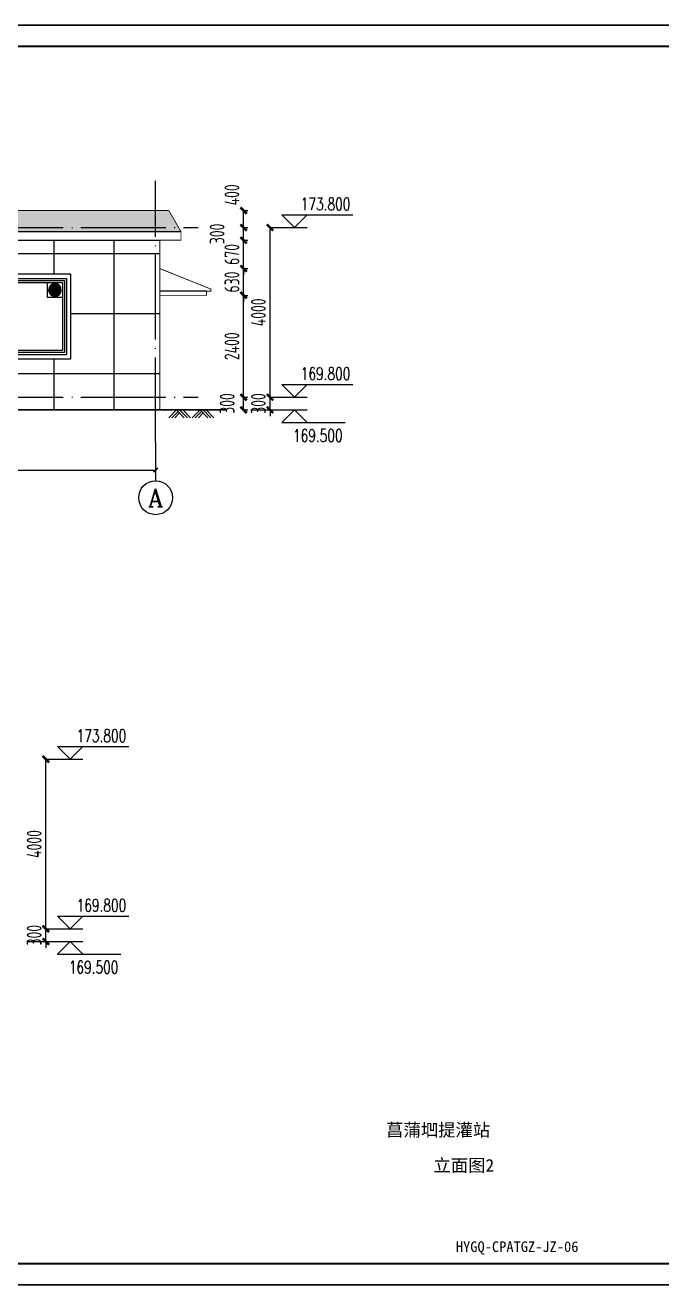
# Model space of a CAD drawing. Header units: millimetres. Extents: x 1742399 to 4898386, y 2481636 to 5226310.
# Drawn here: x 2227415 to 2242429, y 2656332 to 2686032 of the extents above; entities that cross this region are included whole.
import ezdxf
from ezdxf.enums import TextEntityAlignment as Align

# ---------------------------------------------------------------- set-up
doc = ezdxf.new("R2010")
doc.units = ezdxf.units.MM
doc.header["$LTSCALE"] = 1000
doc.linetypes.add('DOTE', pattern=[2.42, 2, -0.2, 0.02, -0.2])
for name, color, linetype in [('AXIS', 3, 'Continuous'), ('AXIS_TEXT', 7, 'Continuous'), ('DIM_ELEV', 3, 'Continuous'), ('DOTE', 1, 'DOTE'), ('PUB_DIM', 3, 'Continuous'), ('PUB_TITLE', 4, 'Continuous'), ('TWT_DIM', 3, 'Continuous'), ('YHJ_剖面_梁板', 4, 'Continuous'), ('YHJ_消防救援标示', 6, 'Continuous'), ('YHJ_立面_墙线中', 2, 'Continuous'), ('YHJ_门窗框', 151, 'Continuous'), ('YHJ_门窗细线', 160, 'Continuous'), ('图框', 7, 'Continuous'), ('建筑-房间填充', 8, 'Continuous')]:
    doc.layers.add(name, color=color, linetype=linetype)
doc.styles.add('_TCH_AXIS', font='COMPLEX', dxfattribs={"bigfont": 'GBCBIG'})
doc.styles.add('_TCH_DIM', font='SIMPLEX', dxfattribs={"bigfont": 'GBCBIG'})
doc.styles.add('_TCH_DIM_T3', font='SIMPLEX', dxfattribs={"width": 0.705882, "bigfont": 'GBCBIG'})
doc.styles.add('biaotilan', font='', dxfattribs={"width": 0.7})
doc.styles.add('COMPLEX', font='COMPLEX')
doc.styles.add('TSSD_REIN_T3', font='tssdeng.shx', dxfattribs={"width": 0.7, "bigfont": 'hztxt.shx'})
doc.styles.get('biaotilan').set_extended_font_data('SimSun')
doc.dimstyles.new('_TCH_ARCH&&100', dxfattribs={"dimtxt": 350, "dimasz": 150, "dimexe": 100, "dimexo": 200, "dimgap": 100, "dimtad": 1, "dimdec": 0, "dimzin": 0, "dimdsep": 46, "dimtxsty": 'TSSD_REIN_T3', "dimblk": 'ARCHTICK', "dimcen": 0.09, "dimclrt": 7, "dimazin": 2, "dimtfac": 1, "dimtdec": 0, "dimtix": 1, "dimtmove": 2, "dimatfit": 3, "dimfxl": 1, "dimfxlon": 1, "dimtolj": 1, "dimtzin": 0, "dimlwd": 18, "dimlwe": 18, "dimarcsym": 0})
doc.dimstyles.new('_TWT_ARCH&&100', dxfattribs={"dimtxt": 297.5, "dimasz": 100, "dimexe": 250, "dimexo": 300, "dimgap": 126.25, "dimtad": 1, "dimdec": 0, "dimzin": 0, "dimdsep": 46, "dimtxsty": '_TCH_DIM_T3', "dimblk": 'ARCHTICK', "dimcen": 0.09, "dimclrt": 7, "dimazin": 2, "dimtfac": 1, "dimtdec": 0, "dimtix": 1, "dimtmove": 2, "dimatfit": 3, "dimfxl": 75, "dimtolj": 1, "dimtzin": 0, "dimarcsym": 0})

# ---------------------------------------------------------------- blocks, each defined once
blk = doc.blocks.new('HAYJZ A3')
blk.add_lwpolyline([(4975, -403417), (46975, -403417), (46975, -433117), (4975, -433117), (4975, -403417)])
at = {"const_width": 50}
blk.add_lwpolyline([(7475, -403917), (46475, -403917), (46475, -432617), (7475, -432617), (7475, -403917)], dxfattribs=at)
at = {"layer": 'PUB_TITLE'}
blk.add_lwpolyline([(4975, -433117), (46975, -433117), (46975, -403417), (4975, -403417)], close=True, dxfattribs=at)
blk = doc.blocks.new('A$C4EA902EC')
at = {"layer": 'YHJ_消防救援标示'}
h = blk.add_hatch(dxfattribs=at)
h.set_pattern_fill('ANSI31', color=6, scale=20, angle=135, style=0)
h.set_pattern_definition([(180, (-2939646.705, -311489.21), (-5e-15, -31.75), [])])
edge = h.paths.add_edge_path()
edge.add_arc((175, 175), 150, 0, 360)
blk.add_lwpolyline([(0, 0), (350, 0), (350, 350), (0, 350)], close=True, dxfattribs=at)
at = {"layer": 'YHJ_消防救援标示', "color": 6}
blk.add_circle((175, 175), 150, dxfattribs=at)
blk = doc.blocks.new('FAFDCCDEERESSDDFSGSDAGASDGA')
at = {"layer": 'YHJ_门窗框'}
blk.add_lwpolyline([(2134656, 2632935), (2136456, 2632935), (2136456, 2631135), (2134656, 2631135)], close=True, dxfattribs=at)
at = {"layer": 'YHJ_门窗细线'}
for points in [[(2134706, 2632885), (2136406, 2632885), (2136406, 2631185), (2134706, 2631185)], [(2134706, 2632885), (2135106, 2632885), (2135106, 2631185), (2134706, 2631185)], [(2134756, 2632835), (2135056, 2632835), (2135056, 2631235), (2134756, 2631235)], [(2135156, 2632835), (2136356, 2632835), (2136356, 2631235), (2135156, 2631235)]]:
    blk.add_lwpolyline(points, close=True, dxfattribs=at)
for points in [[(2135056, 2631235), (2134756, 2631235), (2134756, 2632835), (2135056, 2632835)], [(2135056, 2632835), (2134756, 2632035), (2135056, 2631235)]]:
    blk.add_lwpolyline(points, dxfattribs=at)
at = {"layer": 'YHJ_消防救援标示', "color": 6, "xscale": -1, "rotation": 180}
blk.add_blockref('A$C4EA902EC', (2136006, 2632835), dxfattribs=at)
blk = doc.blocks.new('_ArchTick')
at = {"color": 0, "linetype": 'ByBlock', "const_width": 0.4}
blk.add_lwpolyline([(-0.5, -0.5), (0.5, 0.5)], dxfattribs=at)
blk = doc.blocks.new('*D704')
at = {"layer": 'Defpoints', "color": 0, "transparency": 16777216}
for p in [(2226767, 2664726), (2227902, 2664726), (2226767, 2664426)]:
    blk.add_point(p, dxfattribs=at)
at = {"layer": 'PUB_DIM', "color": 0, "lineweight": 18, "transparency": 16777216}
for p, q in [((2227901, 2664726), (2228002, 2664726)), ((2227902, 2664726), (2227902, 2664876)), ((2227902, 2664426), (2227902, 2664726)), ((2227901, 2664426), (2228002, 2664426)), ((2227902, 2664426), (2227902, 2664276))]:
    blk.add_line(p, q, dxfattribs=at)
at = {"layer": 'PUB_DIM', "color": 0, "lineweight": 18, "transparency": 16777216, "xscale": 150, "yscale": 150, "zscale": 150}
for p, rotation in [((2227902, 2664726), 270), ((2227902, 2664426), 90)]:
    blk.add_blockref('_ArchTick', p, dxfattribs=dict(at, rotation=rotation))
at = {"layer": 'PUB_DIM', "color": 7, "transparency": 16777216, "insert": (2227627, 2664576), "char_height": 350, "attachment_point": 5, "rotation": 90, "style": 'TSSD_REIN_T3'}
blk.add_mtext('\\A1;300', dxfattribs=at)
blk = doc.blocks.new('*D705')
at = {"layer": 'Defpoints', "color": 0, "transparency": 16777216}
for p in [(2226767, 2668726), (2227902, 2668726), (2226767, 2664726)]:
    blk.add_point(p, dxfattribs=at)
at = {"layer": 'PUB_DIM', "color": 0, "lineweight": 18, "transparency": 16777216}
for p, q in [((2227901, 2668726), (2228002, 2668726)), ((2227902, 2664726), (2227902, 2668726)), ((2227901, 2664726), (2228002, 2664726))]:
    blk.add_line(p, q, dxfattribs=at)
at = {"layer": 'PUB_DIM', "color": 0, "lineweight": 18, "transparency": 16777216, "xscale": 150, "yscale": 150, "zscale": 150}
for p, rotation in [((2227902, 2668726), 90), ((2227902, 2664726), 270)]:
    blk.add_blockref('_ArchTick', p, dxfattribs=dict(at, rotation=rotation))
at = {"layer": 'PUB_DIM', "color": 7, "transparency": 16777216, "insert": (2227627, 2666726), "char_height": 350, "attachment_point": 5, "rotation": 90, "style": 'TSSD_REIN_T3'}
blk.add_mtext('\\A1;4000', dxfattribs=at)
blk = doc.blocks.new('*D706')
at = {"layer": 'Defpoints', "color": 0, "transparency": 16777216}
for p in [(2212792, 2675798), (2230492, 2675798), (2230492, 2675541)]:
    blk.add_point(p, dxfattribs=at)
at = {"layer": 'TWT_DIM', "color": 0, "lineweight": -2, "transparency": 16777216}
for p, q in [((2212792, 2675541), (2230492, 2675541)), ((2212792, 2675498), (2212792, 2675291)), ((2230492, 2675498), (2230492, 2675291))]:
    blk.add_line(p, q, dxfattribs=at)
at = {"layer": 'TWT_DIM', "color": 0, "lineweight": -2, "transparency": 16777216, "xscale": 100, "yscale": 100, "zscale": 100, "rotation": 180}
blk.add_blockref('_ArchTick', (2212792, 2675541), dxfattribs=at)
at = {"layer": 'TWT_DIM', "color": 0, "lineweight": -2, "transparency": 16777216, "xscale": 100, "yscale": 100, "zscale": 100}
blk.add_blockref('_ArchTick', (2230492, 2675541), dxfattribs=at)
at = {"layer": 'TWT_DIM', "color": 7, "transparency": 16777216, "insert": (2221642, 2675816), "char_height": 297.5, "attachment_point": 5, "style": '_TCH_DIM_T3'}
blk.add_mtext('\\A1;17700', dxfattribs=at)
blk = doc.blocks.new('_AXISO')
blk.add_circle((0, 0), 0.5)
at = {"layer": 'AXIS_TEXT', "style": 'COMPLEX', "width": 1.041667}
blk.add_attdef('A', text='', height=0.56, dxfattribs=at).set_placement((-0.25, -0.28), (0.25, -0.28), align=Align.FIT)
blk = doc.blocks.new('*D713')
at = {"layer": 'Defpoints', "color": 0, "transparency": 16777216}
for p in [(2231754, 2677262), (2232566, 2677262), (2231754, 2676962)]:
    blk.add_point(p, dxfattribs=at)
at = {"layer": 'PUB_DIM', "color": 0, "lineweight": 18, "transparency": 16777216}
for p, q in [((2232565, 2677262), (2232666, 2677262)), ((2232566, 2676962), (2232566, 2677262)), ((2232565, 2676962), (2232666, 2676962))]:
    blk.add_line(p, q, dxfattribs=at)
at = {"layer": 'PUB_DIM', "color": 0, "lineweight": 18, "transparency": 16777216, "xscale": 150, "yscale": 150, "zscale": 150}
for p, rotation in [((2232566, 2677262), 90), ((2232566, 2676962), 270)]:
    blk.add_blockref('_ArchTick', p, dxfattribs=dict(at, rotation=rotation))
at = {"layer": 'PUB_DIM', "color": 7, "transparency": 16777216, "insert": (2232179, 2677112), "char_height": 350, "attachment_point": 5, "rotation": 90, "style": 'TSSD_REIN_T3'}
blk.add_mtext('\\A1;300', dxfattribs=at)
blk = doc.blocks.new('*D714')
at = {"layer": 'Defpoints', "color": 0, "transparency": 16777216}
for p in [(2231754, 2679662), (2232566, 2679662), (2231754, 2677262)]:
    blk.add_point(p, dxfattribs=at)
at = {"layer": 'PUB_DIM', "color": 0, "lineweight": 18, "transparency": 16777216}
for p, q in [((2232565, 2679662), (2232666, 2679662)), ((2232566, 2677262), (2232566, 2679662)), ((2232565, 2677262), (2232666, 2677262))]:
    blk.add_line(p, q, dxfattribs=at)
at = {"layer": 'PUB_DIM', "color": 0, "lineweight": 18, "transparency": 16777216, "xscale": 150, "yscale": 150, "zscale": 150}
for p, rotation in [((2232566, 2679662), 90), ((2232566, 2677262), 270)]:
    blk.add_blockref('_ArchTick', p, dxfattribs=dict(at, rotation=rotation))
at = {"layer": 'PUB_DIM', "color": 7, "transparency": 16777216, "insert": (2232291, 2678462), "char_height": 350, "attachment_point": 5, "rotation": 90, "style": 'TSSD_REIN_T3'}
blk.add_mtext('\\A1;2400', dxfattribs=at)
blk = doc.blocks.new('*D715')
at = {"layer": 'Defpoints', "color": 0, "transparency": 16777216}
for p in [(2231754, 2680292), (2232566, 2680292), (2231754, 2679662)]:
    blk.add_point(p, dxfattribs=at)
at = {"layer": 'PUB_DIM', "color": 0, "lineweight": 18, "transparency": 16777216}
for p, q in [((2232566, 2680292), (2232566, 2680442)), ((2232565, 2680292), (2232666, 2680292)), ((2232566, 2679662), (2232566, 2680292)), ((2232565, 2679662), (2232666, 2679662)), ((2232566, 2679662), (2232566, 2679512))]:
    blk.add_line(p, q, dxfattribs=at)
at = {"layer": 'PUB_DIM', "color": 0, "lineweight": 18, "transparency": 16777216, "xscale": 150, "yscale": 150, "zscale": 150}
for p, rotation in [((2232566, 2680292), 270), ((2232566, 2679662), 90)]:
    blk.add_blockref('_ArchTick', p, dxfattribs=dict(at, rotation=rotation))
at = {"layer": 'PUB_DIM', "color": 7, "transparency": 16777216, "insert": (2232291, 2679977), "char_height": 350, "attachment_point": 5, "rotation": 90, "style": 'TSSD_REIN_T3'}
blk.add_mtext('\\A1;630', dxfattribs=at)
blk = doc.blocks.new('*D716')
at = {"layer": 'Defpoints', "color": 0, "transparency": 16777216}
for p in [(2231754, 2680962), (2232566, 2680962), (2231754, 2680292)]:
    blk.add_point(p, dxfattribs=at)
at = {"layer": 'PUB_DIM', "color": 0, "lineweight": 18, "transparency": 16777216}
for p, q in [((2232566, 2680962), (2232566, 2681112)), ((2232565, 2680962), (2232666, 2680962)), ((2232566, 2680292), (2232566, 2680962)), ((2232565, 2680292), (2232666, 2680292)), ((2232566, 2680292), (2232566, 2680142))]:
    blk.add_line(p, q, dxfattribs=at)
at = {"layer": 'PUB_DIM', "color": 0, "lineweight": 18, "transparency": 16777216, "xscale": 150, "yscale": 150, "zscale": 150}
for p, rotation in [((2232566, 2680962), 270), ((2232566, 2680292), 90)]:
    blk.add_blockref('_ArchTick', p, dxfattribs=dict(at, rotation=rotation))
at = {"layer": 'PUB_DIM', "color": 7, "transparency": 16777216, "insert": (2232291, 2680627), "char_height": 350, "attachment_point": 5, "rotation": 90, "style": 'TSSD_REIN_T3'}
blk.add_mtext('\\A1;670', dxfattribs=at)
blk = doc.blocks.new('*D717')
at = {"layer": 'Defpoints', "color": 0, "transparency": 16777216}
for p in [(2231754, 2681262), (2232566, 2681262), (2231754, 2680962)]:
    blk.add_point(p, dxfattribs=at)
at = {"layer": 'PUB_DIM', "color": 0, "lineweight": 18, "transparency": 16777216}
for p, q in [((2232565, 2681262), (2232666, 2681262)), ((2232566, 2680962), (2232566, 2681262)), ((2232565, 2680962), (2232666, 2680962))]:
    blk.add_line(p, q, dxfattribs=at)
at = {"layer": 'PUB_DIM', "color": 0, "lineweight": 18, "transparency": 16777216, "xscale": 150, "yscale": 150, "zscale": 150}
for p, rotation in [((2232566, 2681262), 90), ((2232566, 2680962), 270)]:
    blk.add_blockref('_ArchTick', p, dxfattribs=dict(at, rotation=rotation))
at = {"layer": 'PUB_DIM', "color": 7, "transparency": 16777216, "insert": (2231941, 2681112), "char_height": 350, "attachment_point": 5, "rotation": 90, "style": 'TSSD_REIN_T3'}
blk.add_mtext('\\A1;300', dxfattribs=at)
blk = doc.blocks.new('*D718')
at = {"layer": 'Defpoints', "color": 0, "transparency": 16777216}
for p in [(2231754, 2681662), (2232566, 2681662), (2231754, 2681262)]:
    blk.add_point(p, dxfattribs=at)
at = {"layer": 'PUB_DIM', "color": 0, "lineweight": 18, "transparency": 16777216}
for p, q in [((2232565, 2681662), (2232666, 2681662)), ((2232566, 2681262), (2232566, 2681662)), ((2232565, 2681262), (2232666, 2681262))]:
    blk.add_line(p, q, dxfattribs=at)
at = {"layer": 'PUB_DIM', "color": 0, "lineweight": 18, "transparency": 16777216, "xscale": 150, "yscale": 150, "zscale": 150}
for p, rotation in [((2232566, 2681662), 90), ((2232566, 2681262), 270)]:
    blk.add_blockref('_ArchTick', p, dxfattribs=dict(at, rotation=rotation))
at = {"layer": 'PUB_DIM', "color": 7, "transparency": 16777216, "insert": (2232291, 2682032), "char_height": 350, "attachment_point": 5, "rotation": 90, "style": 'TSSD_REIN_T3'}
blk.add_mtext('\\A1;400', dxfattribs=at)
blk = doc.blocks.new('*D721')
at = {"layer": 'Defpoints', "color": 0, "transparency": 16777216}
for p in [(2232054, 2677262), (2233189, 2677262), (2232054, 2676962)]:
    blk.add_point(p, dxfattribs=at)
at = {"layer": 'PUB_DIM', "color": 0, "lineweight": 18, "transparency": 16777216}
for p, q in [((2233188, 2677262), (2233289, 2677262)), ((2233189, 2677262), (2233189, 2677412)), ((2233189, 2676962), (2233189, 2677262)), ((2233188, 2676962), (2233289, 2676962)), ((2233189, 2676962), (2233189, 2676812))]:
    blk.add_line(p, q, dxfattribs=at)
at = {"layer": 'PUB_DIM', "color": 0, "lineweight": 18, "transparency": 16777216, "xscale": 150, "yscale": 150, "zscale": 150}
for p, rotation in [((2233189, 2677262), 270), ((2233189, 2676962), 90)]:
    blk.add_blockref('_ArchTick', p, dxfattribs=dict(at, rotation=rotation))
at = {"layer": 'PUB_DIM', "color": 7, "transparency": 16777216, "insert": (2232914, 2677112), "char_height": 350, "attachment_point": 5, "rotation": 90, "style": 'TSSD_REIN_T3'}
blk.add_mtext('\\A1;300', dxfattribs=at)
blk = doc.blocks.new('*D722')
at = {"layer": 'Defpoints', "color": 0, "transparency": 16777216}
for p in [(2232054, 2681262), (2233189, 2681262), (2232054, 2677262)]:
    blk.add_point(p, dxfattribs=at)
at = {"layer": 'PUB_DIM', "color": 0, "lineweight": 18, "transparency": 16777216}
for p, q in [((2233188, 2681262), (2233289, 2681262)), ((2233189, 2677262), (2233189, 2681262)), ((2233188, 2677262), (2233289, 2677262))]:
    blk.add_line(p, q, dxfattribs=at)
at = {"layer": 'PUB_DIM', "color": 0, "lineweight": 18, "transparency": 16777216, "xscale": 150, "yscale": 150, "zscale": 150}
for p, rotation in [((2233189, 2681262), 90), ((2233189, 2677262), 270)]:
    blk.add_blockref('_ArchTick', p, dxfattribs=dict(at, rotation=rotation))
at = {"layer": 'PUB_DIM', "color": 7, "transparency": 16777216, "insert": (2232914, 2679262), "char_height": 350, "attachment_point": 5, "rotation": 90, "style": 'TSSD_REIN_T3'}
blk.add_mtext('\\A1;4000', dxfattribs=at)

msp = doc.modelspace()

# ---------------------------------------------------------------- hatches: boundary and pattern name
h = msp.add_hatch()
h.set_pattern_fill('多孔材料', color=8, scale=500, angle=45)
h.set_pattern_definition([(90, (707.1, 707.1), (-1414.215, 0), []), (180, (707.1, 707.1), (-1e-13, -1414.215), [])])
h.paths.add_polyline_path([(2230491.5, 2680962.1), (2212791.5, 2680962.1), (2212791.5, 2677262.1), (2230491.5, 2677262.1)])
h.paths.add_polyline_path([(2216541.5, 2678162.1), (2214541.5, 2678162.1), (2214541.5, 2680162.1), (2216541.5, 2680162.1)], flags=16)
h.paths.add_polyline_path([(2216441.5, 2678262.1), (2214641.5, 2678262.1), (2214641.5, 2680062.1), (2216441.5, 2680062.1)], flags=0)
h.paths.add_polyline_path([(2218584.2, 2680713.7, -1), (2218584.2, 2680753.7, -1)], flags=16)
h.paths.add_polyline_path([(2216391.5, 2678312.1), (2214691.5, 2678312.1), (2214691.5, 2679462.1), (2216391.5, 2679462.1)], flags=0)
h.paths.add_polyline_path([(2216341.5, 2678362.1), (2215566.5, 2678362.1), (2215566.5, 2679412.1), (2216341.5, 2679412.1)], flags=0)
h.paths.add_polyline_path([(2216391.5, 2679512.1), (2214691.5, 2679512.1), (2214691.5, 2680012.1), (2216391.5, 2680012.1)], flags=0)
h.paths.add_polyline_path([(2220491.5, 2680162.1), (2222491.5, 2680162.1), (2222491.5, 2678162.1), (2220491.5, 2678162.1)], flags=16)
h.paths.add_polyline_path([(2220591.5, 2680062.1), (2222391.5, 2680062.1), (2222391.5, 2678262.1), (2220591.5, 2678262.1)], flags=0)
h.paths.add_polyline_path([(2220641.5, 2679462.1), (2222341.5, 2679462.1), (2222341.5, 2678312.1), (2220641.5, 2678312.1)], flags=0)
h.paths.add_polyline_path([(2220641.5, 2679512.1), (2220641.5, 2680012.1), (2222341.5, 2680012.1), (2222341.5, 2679512.1)], flags=0)
h.paths.add_polyline_path([(2220691.5, 2679412.1), (2221466.5, 2679412.1), (2221466.5, 2678362.1), (2220691.5, 2678362.1)], flags=0)
h.paths.add_polyline_path([(2215516.5, 2678362.1), (2214741.5, 2678362.1), (2214741.5, 2679412.1), (2215516.5, 2679412.1)], flags=0)
h.paths.add_polyline_path([(2221516.5, 2679412.1), (2222291.5, 2679412.1), (2222291.5, 2678362.1), (2221516.5, 2678362.1)], flags=0)
h.paths.add_polyline_path([(2226491.5, 2680162.1), (2228491.5, 2680162.1), (2228491.5, 2678162.1), (2226491.5, 2678162.1)], flags=16)
h.paths.add_polyline_path([(2226591.5, 2680062.1), (2228391.5, 2680062.1), (2228391.5, 2678262.1), (2226591.5, 2678262.1)], flags=0)
h.paths.add_polyline_path([(2226641.5, 2680012.1), (2227041.5, 2680012.1), (2228341.5, 2680012.1), (2228341.5, 2678312.1), (2226641.5, 2678312.1)], flags=0)
h.paths.add_polyline_path([(2226691.5, 2679962.1), (2226991.5, 2679962.1), (2226991.5, 2678362.1), (2226691.5, 2678362.1)], flags=0)
h.paths.add_polyline_path([(2226691.5, 2679962.1), (2226991.5, 2679962.1), (2226691.5, 2679162.1), (2226991.5, 2678362.1), (2226691.5, 2678362.1)], flags=0)
h.paths.add_polyline_path([(2227091.5, 2679962.1), (2228291.5, 2679962.1), (2228291.5, 2679612.1), (2228291.5, 2678362.1), (2227091.5, 2678362.1)], flags=0)
h.paths.add_polyline_path([(2228266.5, 2679787.1, -1), (2227966.5, 2679787.1, -1)], flags=0)
h.paths.add_polyline_path([(2212791.5, 2680962.1), (2212691.5, 2680962.1), (2212691.5, 2677262.1), (2212791.5, 2677262.1)])
h.paths.add_polyline_path([(2212791.5, 2677262.1), (2212691.5, 2677262.1), (2212691.5, 2676962.1), (2212791.5, 2676962.1)])
h.paths.add_polyline_path([(2230491.5, 2677262.1), (2212791.5, 2677262.1), (2212791.5, 2676962.1), (2230491.5, 2676962.1)])
h.paths.add_polyline_path([(2230591.5, 2680962.1), (2230491.5, 2680962.1), (2230491.5, 2677262.1), (2230591.5, 2677262.1)])
h.paths.add_polyline_path([(2230591.5, 2677262.1), (2230491.5, 2677262.1), (2230491.5, 2676962.1), (2230591.5, 2676962.1)])
at = {"layer": '建筑-房间填充'}
h = msp.add_hatch(dxfattribs=at)
h.set_pattern_fill('弯瓦屋面', color=144, scale=100)
h.set_pattern_definition([(0, (1533731.44, 2595249.55), (200, 200), [40, -160]), (45, (1533811.44, 2595269.55), (2e-14, 200), [56.56854, -226.27417]), (90, (1533851.44, 2595309.55), (-200, 200), [200]), (135, (1533891.44, 2595269.55), (-200, 2e-14), [56.56854, -226.27417]), (26.565051, (1533771.44, 2595249.55), (200, 2e-07), [44.72, -402.493595]), (333.434949, (1533891.44, 2595269.55), (200, -2e-07), [44.72, -402.493595])])
h.paths.add_polyline_path([(2212991.5, 2681662.1), (2212680.2, 2681662.1), (2212449.3, 2681262.1), (2212991.5, 2681262.1)])
h.paths.add_polyline_path([(2212991.5, 2681262.1), (2212449.3, 2681262.1), (2212391.5, 2681162.1), (2212991.5, 2681162.1)])
h.paths.add_polyline_path([(2229491.5, 2681662.1), (2212991.5, 2681662.1), (2212991.5, 2681262.1), (2229491.5, 2681262.1)])
h.paths.add_polyline_path([(2229491.5, 2681262.1), (2212991.5, 2681262.1), (2212991.5, 2681162.1), (2229491.5, 2681162.1)])
h.paths.add_polyline_path([(2230802.8, 2681662.1), (2229491.5, 2681662.1), (2229491.5, 2681262.1), (2231033.8, 2681262.1)])
h.paths.add_polyline_path([(2231033.8, 2681262.1), (2229491.5, 2681262.1), (2229491.5, 2681162.1), (2231091.5, 2681162.1)])

# ---------------------------------------------------------------- linework, layer by layer
for p, q in [((2230985.3, 2676962.1), (2230802.1, 2676776.2)), ((2231021.3, 2676925.6), (2230874.1, 2676776.2)), ((2231057.2, 2676889.1), (2230946, 2676776.2)), ((2230985.3, 2676962.1), (2231168.4, 2676776.2)), ((2231057.2, 2676962.1), (2231240.3, 2676776.2)), ((2231129.2, 2676962.1), (2231312.3, 2676776.2)), ((2231538.2, 2676962.1), (2231355, 2676776.2)), ((2231574.2, 2676925.6), (2231427.1, 2676776.2)), ((2231610.2, 2676889.1), (2231499, 2676776.2)), ((2231538.2, 2676962.1), (2231721.4, 2676776.2)), ((2231610.2, 2676962.1), (2231793.3, 2676776.2)), ((2231682.1, 2676962.1), (2231865.2, 2676776.2))]:
    msp.add_line(p, q)
at = {"layer": 'AXIS'}
msp.add_line((2230491.5, 2676198.5), (2230491.5, 2675291), dxfattribs=at)
at = {"layer": 'DIM_ELEV'}
for p, q in [((2233765.1, 2681262.1), (2233465.1, 2681562.1)), ((2233465.1, 2681562.1), (2235145.1, 2681562.1)), ((2233765.1, 2681262.1), (2234065.1, 2681562.1)), ((2233189.2, 2681262.1), (2234065.1, 2681262.1)), ((2233765.1, 2677262.1), (2233465.1, 2677562.1)), ((2233465.1, 2677562.1), (2235145.1, 2677562.1)), ((2233765.1, 2677262.1), (2234065.1, 2677562.1)), ((2233189.2, 2677262.1), (2234065.1, 2677262.1)), ((2232738.7, 2676962.1), (2234065.1, 2676962.1)), ((2233765.1, 2676962.1), (2233465.1, 2676662.1)), ((2233765.1, 2676962.1), (2234065.1, 2676662.1)), ((2233465.1, 2676662.1), (2234961.1, 2676662.1)), ((2228478.1, 2668725.7), (2228178.1, 2669025.7)), ((2228178.1, 2669025.7), (2229858.1, 2669025.7)), ((2228478.1, 2668725.7), (2228778.1, 2669025.7)), ((2227902.2, 2668725.7), (2228778.1, 2668725.7)), ((2228478.1, 2664725.7), (2228178.1, 2665025.7)), ((2228178.1, 2665025.7), (2229858.1, 2665025.7)), ((2228478.1, 2664725.7), (2228778.1, 2665025.7)), ((2227902.2, 2664725.7), (2228778.1, 2664725.7)), ((2227451.7, 2664425.7), (2228778.1, 2664425.7)), ((2228478.1, 2664425.7), (2228178.1, 2664125.7)), ((2228478.1, 2664425.7), (2228778.1, 2664125.7)), ((2228178.1, 2664125.7), (2229674.1, 2664125.7))]:
    msp.add_line(p, q, dxfattribs=at)
msp.add_lwpolyline([(2231976, 2676962.1), (2230591.5, 2676962.1)], dxfattribs=at)
at = {"layer": 'DOTE', "linetype": 'DOTE'}
for p, q in [((2230491.5, 2676198.5), (2230491.5, 2682362.1)), ((2211791.5, 2681262.1), (2231491.5, 2681262.1)), ((2211791.5, 2677262.1), (2231491.5, 2677262.1))]:
    msp.add_line(p, q, dxfattribs=at)
at = {"layer": 'YHJ_立面_墙线中', "lineweight": 25, "const_width": 20}
for points in [[(2212480.2, 2681662.1), (2230802.8, 2681662.1)], [(2230591.5, 2680962.1), (2231091.5, 2680962.1), (2231091.5, 2681162.1), (2230802.8, 2681662.1)], [(2230591.5, 2676962.1), (2230591.5, 2680962.1)], [(2230591.5, 2680292.1), (2231791.5, 2679812.1), (2231791.5, 2679762.1), (2231691.5, 2679762.1), (2231691.5, 2679662.1), (2230591.5, 2679662.1)]]:
    msp.add_lwpolyline(points, dxfattribs=at)
at = {"layer": 'YHJ_立面_墙线中'}
for points in [[(2231091.5, 2681162.1), (2212191.5, 2681162.1)], [(2212691.5, 2680962.1), (2230591.5, 2680962.1)], [(2231691.5, 2679762.1), (2230591.5, 2679762.1)]]:
    msp.add_lwpolyline(points, dxfattribs=at)
msp.add_lwpolyline([(2228491.5, 2680162.1), (2226491.5, 2680162.1), (2226491.5, 2678162.1), (2228491.5, 2678162.1)], close=True, dxfattribs=at)
at = {"layer": 'YHJ_立面_墙线中', "lineweight": 40, "const_width": 40}
msp.add_lwpolyline([(2211278.7, 2676962.1), (2232134, 2676962.1)], dxfattribs=at)

# ---------------------------------------------------------------- block references
msp.add_blockref('HAYJZ A3', (2196308.5, 3089449))
at = {"layer": 'AXIS'}
ref = msp.add_blockref('_AXISO', (2230491.5, 2674891), dxfattribs=dict(at, xscale=800, yscale=800, zscale=800))
ref.add_attrib('A', 'A', dxfattribs={"layer": 'AXIS_TEXT', "height": 425.2, "style": '_TCH_AXIS'}).set_placement((2230309.3, 2674678.4), (2230673.7, 2674678.4), align=Align.FIT)
at = {"layer": 'YHJ_剖面_梁板'}
msp.add_blockref('FAFDCCDEERESSDDFSGSDAGASDGA', (91935.6, 47126.6), dxfattribs=at)

# ---------------------------------------------------------------- texts
at = {"layer": 'DIM_ELEV', "color": 7, "style": '_TCH_DIM', "width": 0.705882}
for s, p in [('173.800', (2233915.1, 2681667.1)), ('169.800', (2233915.1, 2677667.1)), ('169.500', (2233731.1, 2676207.1)), ('173.800', (2228628.1, 2669130.7)), ('169.800', (2228628.1, 2665130.7)), ('169.500', (2228444.1, 2663670.7))]:
    msp.add_text(s, height=297.5, dxfattribs=at).set_placement(p)
at = {"layer": '图框', "style": 'biaotilan'}
for s, height, p in [('菖蒲垇提灌站', 300, (2235927.4, 2659834)), ('立面图2', 300, (2237043.4, 2658998.1)), ('HYGQ-CPATGZ-JZ-06', 250, (2237572.4, 2657106.2))]:
    msp.add_text(s, height=height, dxfattribs=at).set_placement(p)

# ---------------------------------------------------------------- dimensions: what is measured, and where the dimension line sits
at = {"layer": 'PUB_DIM'}
for base, p1, p2, picture, middle in [((2232565.8, 2681662.1), (2231754.2, 2681262.1), (2231754.2, 2681662.1), '*D718', (2232290.8, 2682032.1)), ((2232565.8, 2681262.1), (2231754.2, 2680962.1), (2231754.2, 2681262.1), '*D717', (2231940.8, 2681112.1)), ((2232565.8, 2677262.1), (2231754.2, 2676962.1), (2231754.2, 2677262.1), '*D713', (2232179.4, 2677112.1))]:
    dim = msp.add_linear_dim(base=base, p1=p1, p2=p2, angle=90, dimstyle='_TCH_ARCH&&100', dxfattribs=at)
    dim.commit()
    dim.dimension.update_dxf_attribs({"geometry": picture, "text_midpoint": middle, "dimtype": 161})
for p1, p2, distance, picture, middle in [((2232054.2, 2677262.1), (2232054.2, 2681262.1), -1135, '*D722', (2232914.2, 2679262.1)), ((2231754.2, 2680292.1), (2231754.2, 2680962.1), -811.6, '*D716', (2232290.8, 2680627.1)), ((2231754.2, 2679662.1), (2231754.2, 2680292.1), -811.6, '*D715', (2232290.8, 2679977.1)), ((2231754.2, 2677262.1), (2231754.2, 2679662.1), -811.6, '*D714', (2232290.8, 2678462.1)), ((2232054.2, 2676962.1), (2232054.2, 2677262.1), -1135, '*D721', (2232914.2, 2677112.1)), ((2226767.2, 2664725.7), (2226767.2, 2668725.7), -1135, '*D705', (2227627.2, 2666725.7)), ((2226767.2, 2664425.7), (2226767.2, 2664725.7), -1135, '*D704', (2227627.2, 2664575.7))]:
    dim = msp.add_aligned_dim(p1=p1, p2=p2, distance=distance, dimstyle='_TCH_ARCH&&100', dxfattribs=at)
    dim.commit()
    dim.dimension.update_dxf_attribs({"geometry": picture, "text_midpoint": middle})
at = {"layer": 'TWT_DIM'}
dim = msp.add_aligned_dim(p1=(2212791.5, 2675798.5), p2=(2230491.5, 2675798.5), distance=-257.5, dimstyle='_TWT_ARCH&&100', dxfattribs=at)
dim.commit()
dim.dimension.update_dxf_attribs({"geometry": '*D706', "text_midpoint": (2221641.5, 2675816)})

doc.saveas('drawing.dxf')
